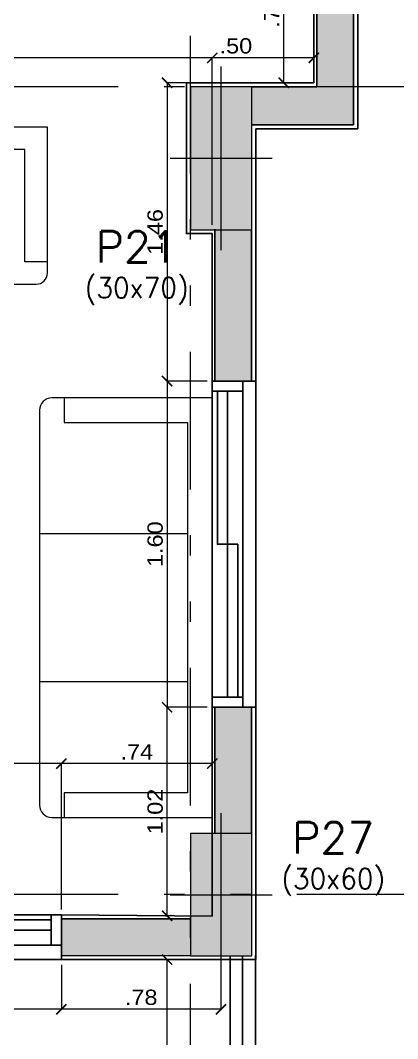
# Model space of a CAD drawing. Header units: metres. Extents: x 219 to 707, y -561 to -17.
# Drawn here: x 363.911 to 365.76, y -234.732 to -229.737 of the extents above; entities that cross this region are included whole.
import ezdxf
from ezdxf.enums import TextEntityAlignment as Align

# ---------------------------------------------------------------- set-up
doc = ezdxf.new("R2010")
doc.units = ezdxf.units.M
doc.linetypes.add('CYPE_RAYAPUNTOPUNTO', pattern=[0.45, 0.225, -0.075, 0, -0.075, 0, -0.075])
for name, color, linetype in [('A-Aberturas', 2, 'Continuous'), ('A-Balcon', 1, 'Continuous'), ('A-Muros', 4, 'Continuous'), ('A-Revoques', 1, 'Continuous'), ('Dr Ejes en bloque', 4, 'Continuous'), ('TCOTA', 1, 'Continuous')]:
    doc.layers.add(name, color=color, linetype=linetype)
for name, color, linetype, lineweight in [('A-Equipamiento', 251, 'Continuous', 5), ('COTAS_REPLANTEO', 7, 'CYPE_RAYAPUNTOPUNTO', 0), ('PILAR_DIM', 253, 'Continuous', 0), ('PILAR_EJES', 1, 'Continuous', 0), ('PILAR_HORMIGON', 5, 'Continuous', 20), ('PILAR_REF', 253, 'Continuous', 0)]:
    doc.layers.add(name, color=color, linetype=linetype, lineweight=lineweight)
doc.layers.add('M4-Muro Hueco 22', color=42, linetype='Continuous', transparency=0.5)
doc.styles.add('1-50', font='arial.ttf', dxfattribs={"width": 1.1, "height": 0.075})
doc.styles.add('CYPETXT', font='romans', dxfattribs={"height": 0.2})
doc.dimstyles.new('1-50', dxfattribs={"dimscale": 0, "dimtxt": 0.075, "dimasz": 0.05, "dimexe": 0, "dimexo": 0.025, "dimgap": 0.02, "dimtad": 1, "dimzin": 4, "dimdsep": 46, "dimtxsty": '1-50', "dimblk": 'ARCHTICK', "dimcen": 0.09, "dimclrd": 256, "dimclre": 8, "dimclrt": 2, "dimadec": 0, "dimazin": 3, "dimtfac": 1, "dimtofl": 0, "dimtmove": 2, "dimatfit": 3, "dimldrblk": 'OPEN90', "dimfxl": 1, "dimtolj": 1, "dimtzin": 0, "dimlwd": 18, "dimlwe": 18, "dimarcsym": 0})

# ---------------------------------------------------------------- blocks, each defined once
blk = doc.blocks.new('A$Cdcc540ea')
for points in [[(-0.15, -0.1), (0, -0.1), (0, -0.15), (-0.15, -0.15), (-0.15, -0.1)], [(-0.15, -1.65), (0, -1.65), (0, -1.7), (-0.15, -1.7), (-0.15, -1.65)]]:
    blk.add_lwpolyline(points)
at = {"color": 1}
blk.add_lwpolyline([(-0.15, -1.65), (0, -1.65), (0, -0.15), (-0.15, -0.15)], close=True, dxfattribs=at)
for points in [[(-0.075, -0.9), (-0.075, -0.15), (-0.125, -0.15), (-0.125, -0.9)], [(-0.025, -1.65), (-0.025, -0.9), (-0.075, -0.9), (-0.075, -1.65)]]:
    blk.add_lwpolyline(points, close=True)
blk = doc.blocks.new('Sillon3c')
for p, q in [((1.65, 0.7), (0.05, 0.7)), ((0.55, 0.7), (0.55, 0.1)), ((1.15, 0.7), (1.15, 0.1)), ((0, 0.65), (0, 0)), ((1.7, 0), (1.7, 0.65)), ((0.1, 0.6), (0, 0.6)), ((0.1, 0.1), (0.1, 0.6)), ((1.6, 0.6), (1.6, 0.1)), ((1.7, 0.6), (1.6, 0.6)), ((1.6, 0.1), (0.1, 0.1)), ((0, 0), (1.7, 0))]:
    blk.add_line(p, q)
for centre, start, end in [((0.05, 0.65), 90, 180), ((1.65, 0.65), 0, 90)]:
    blk.add_arc(centre, 0.05, start, end)
blk = doc.blocks.new('Sillon2c')
for p, q in [((1.35, 0.7), (0.05, 0.7)), ((0.7, 0.7), (0.7, 0.1)), ((0, 0.65), (0, 0)), ((1.4, 0), (1.4, 0.65)), ((0, 0.6), (0.1, 0.6)), ((0.1, 0.6), (0.1, 0.1)), ((1.3, 0.6), (1.4, 0.6)), ((1.3, 0.1), (1.3, 0.6)), ((0.1, 0.1), (1.3, 0.1)), ((0, 0), (1.4, 0))]:
    blk.add_line(p, q)
for centre, start, end in [((0.05, 0.65), 90, 180), ((1.35, 0.65), 0, 90)]:
    blk.add_arc(centre, 0.05, start, end)
blk = doc.blocks.new('_ArchTick')
at = {"color": 0, "linetype": 'ByBlock', "const_width": 0.15}
blk.add_lwpolyline([(-0.5, -0.5), (0.5, 0.5)], dxfattribs=at)
blk = doc.blocks.new('*D528')
at = {"layer": 'Defpoints', "color": 0, "transparency": 16777216}
for p in [(361.7895, -229.9212), (361.7895, -230.7659), (364.8517, -230.7659)]:
    blk.add_point(p, dxfattribs=at)
at = {"layer": 'TCOTA', "color": 8, "lineweight": 18, "transparency": 16777216}
for p, q in [((361.7895, -230.7409), (361.7895, -229.9212)), ((364.8517, -230.7409), (364.8517, -229.9212))]:
    blk.add_line(p, q, dxfattribs=at)
at = {"layer": 'TCOTA', "lineweight": 18, "transparency": 16777216}
blk.add_line((364.8517, -229.9212), (361.7895, -229.9212), dxfattribs=at)
at = {"layer": 'TCOTA', "lineweight": 18, "transparency": 16777216, "xscale": 0.05, "yscale": 0.05, "zscale": 0.05, "rotation": 180}
blk.add_blockref('_ArchTick', (361.7895, -229.9212), dxfattribs=at)
at = {"layer": 'TCOTA', "lineweight": 18, "transparency": 16777216, "xscale": 0.05, "yscale": 0.05, "zscale": 0.05}
blk.add_blockref('_ArchTick', (364.8517, -229.9212), dxfattribs=at)
at = {"layer": 'TCOTA', "color": 2, "transparency": 16777216, "insert": (363.3206, -229.8628), "char_height": 0.075, "attachment_point": 5, "style": '1-50'}
blk.add_mtext('\\A1;3.06', dxfattribs=at)
blk = doc.blocks.new('_Open90')
at = {"color": 0, "linetype": 'ByBlock', "lineweight": -2}
for p, q in [((0, 0), (-1, 0)), ((-0.5, 0.5), (0, 0)), ((0, 0), (-0.5, -0.5))]:
    blk.add_line(p, q, dxfattribs=at)
blk = doc.blocks.new('*D529')
at = {"layer": 'Defpoints', "color": 0, "transparency": 16777216}
for p in [(364.8517, -229.9212), (364.8517, -229.9481), (365.3498, -229.9481)]:
    blk.add_point(p, dxfattribs=at)
at = {"layer": 'TCOTA', "color": 8, "lineweight": 18, "transparency": 16777216}
for p, q in [((364.8517, -229.9231), (364.8517, -229.9212)), ((365.3498, -229.9231), (365.3498, -229.9212))]:
    blk.add_line(p, q, dxfattribs=at)
at = {"layer": 'TCOTA', "lineweight": 18, "transparency": 16777216}
blk.add_line((365.3498, -229.9212), (364.8517, -229.9212), dxfattribs=at)
at = {"layer": 'TCOTA', "lineweight": 18, "transparency": 16777216, "xscale": 0.05, "yscale": 0.05, "zscale": 0.05, "rotation": 180}
blk.add_blockref('_ArchTick', (364.8517, -229.9212), dxfattribs=at)
at = {"layer": 'TCOTA', "lineweight": 18, "transparency": 16777216, "xscale": 0.05, "yscale": 0.05, "zscale": 0.05}
blk.add_blockref('_ArchTick', (365.3498, -229.9212), dxfattribs=at)
at = {"layer": 'TCOTA', "color": 2, "transparency": 16777216, "insert": (364.9676, -229.8629), "char_height": 0.075, "attachment_point": 5, "style": '1-50'}
blk.add_mtext('\\A1;.50', dxfattribs=at)
blk = doc.blocks.new('*D530')
at = {"layer": 'Defpoints', "color": 0, "transparency": 16777216}
for p in [(365.2022, -229.3448), (365.2542, -229.3448), (365.2539, -230.0433)]:
    blk.add_point(p, dxfattribs=at)
at = {"layer": 'TCOTA', "color": 8, "lineweight": 18, "transparency": 16777216}
for p, q in [((365.2292, -229.3448), (365.2022, -229.3448)), ((365.2289, -230.0433), (365.2022, -230.0433))]:
    blk.add_line(p, q, dxfattribs=at)
at = {"layer": 'TCOTA', "lineweight": 18, "transparency": 16777216}
blk.add_line((365.2022, -230.0433), (365.2022, -229.3448), dxfattribs=at)
at = {"layer": 'TCOTA', "lineweight": 18, "transparency": 16777216, "xscale": 0.05, "yscale": 0.05, "zscale": 0.05}
for p, rotation in [((365.2022, -229.3448), 90), ((365.2022, -230.0433), 270)]:
    blk.add_blockref('_ArchTick', p, dxfattribs=dict(at, rotation=rotation))
at = {"layer": 'TCOTA', "color": 2, "transparency": 16777216, "insert": (365.1439, -229.694), "char_height": 0.075, "attachment_point": 5, "rotation": 90, "style": '1-50'}
blk.add_mtext('\\A1;.70', dxfattribs=at)
blk = doc.blocks.new('*D533')
at = {"layer": 'Defpoints', "color": 0, "transparency": 16777216}
for p in [(364.6303, -233.1067), (364.8517, -233.1067), (364.6479, -234.1295)]:
    blk.add_point(p, dxfattribs=at)
at = {"layer": 'TCOTA', "color": 8, "lineweight": 18, "transparency": 16777216}
for p, q in [((364.8267, -233.1067), (364.6303, -233.1067)), ((364.6229, -234.1295), (364.6303, -234.1295))]:
    blk.add_line(p, q, dxfattribs=at)
at = {"layer": 'TCOTA', "lineweight": 18, "transparency": 16777216}
blk.add_line((364.6303, -234.1295), (364.6303, -233.1067), dxfattribs=at)
at = {"layer": 'TCOTA', "lineweight": 18, "transparency": 16777216, "xscale": 0.05, "yscale": 0.05, "zscale": 0.05}
for p, rotation in [((364.6303, -233.1067), 90), ((364.6303, -234.1295), 270)]:
    blk.add_blockref('_ArchTick', p, dxfattribs=dict(at, rotation=rotation))
at = {"layer": 'TCOTA', "color": 2, "transparency": 16777216, "insert": (364.572, -233.6181), "char_height": 0.075, "attachment_point": 5, "rotation": 90, "style": '1-50'}
blk.add_mtext('\\A1;1.02', dxfattribs=at)
blk = doc.blocks.new('*D534')
at = {"layer": 'Defpoints', "color": 0, "transparency": 16777216}
for p in [(364.8517, -231.5067), (364.6303, -233.1067), (364.8517, -233.1067)]:
    blk.add_point(p, dxfattribs=at)
at = {"layer": 'TCOTA', "color": 8, "lineweight": 18, "transparency": 16777216}
for p, q in [((364.8267, -231.5067), (364.6303, -231.5067)), ((364.8267, -233.1067), (364.6303, -233.1067))]:
    blk.add_line(p, q, dxfattribs=at)
at = {"layer": 'TCOTA', "lineweight": 18, "transparency": 16777216}
blk.add_line((364.6303, -231.5067), (364.6303, -233.1067), dxfattribs=at)
at = {"layer": 'TCOTA', "lineweight": 18, "transparency": 16777216, "xscale": 0.05, "yscale": 0.05, "zscale": 0.05}
for p, rotation in [((364.6303, -231.5067), 90), ((364.6303, -233.1067), 270)]:
    blk.add_blockref('_ArchTick', p, dxfattribs=dict(at, rotation=rotation))
at = {"layer": 'TCOTA', "color": 2, "transparency": 16777216, "insert": (364.572, -232.3067), "char_height": 0.075, "attachment_point": 5, "rotation": 90, "style": '1-50'}
blk.add_mtext('\\A1;1.60', dxfattribs=at)
blk = doc.blocks.new('*D535')
at = {"layer": 'Defpoints', "color": 0, "transparency": 16777216}
for p in [(365.0446, -230.0433), (364.6303, -231.5067), (364.8517, -231.5067)]:
    blk.add_point(p, dxfattribs=at)
at = {"layer": 'TCOTA', "color": 8, "lineweight": 18, "transparency": 16777216}
for p, q in [((365.0196, -230.0433), (364.6303, -230.0433)), ((364.8267, -231.5067), (364.6303, -231.5067))]:
    blk.add_line(p, q, dxfattribs=at)
at = {"layer": 'TCOTA', "lineweight": 18, "transparency": 16777216}
blk.add_line((364.6303, -230.0433), (364.6303, -231.5067), dxfattribs=at)
at = {"layer": 'TCOTA', "lineweight": 18, "transparency": 16777216, "xscale": 0.05, "yscale": 0.05, "zscale": 0.05}
for p, rotation in [((364.6303, -230.0433), 90), ((364.6303, -231.5067), 270)]:
    blk.add_blockref('_ArchTick', p, dxfattribs=dict(at, rotation=rotation))
at = {"layer": 'TCOTA', "color": 2, "transparency": 16777216, "insert": (364.572, -230.775), "char_height": 0.075, "attachment_point": 5, "rotation": 90, "style": '1-50'}
blk.add_mtext('\\A1;1.46', dxfattribs=at)
blk = doc.blocks.new('*D609')
at = {"layer": 'Defpoints', "color": 0, "transparency": 16777216}
for p in [(362.5121, -233.3829), (362.5121, -234.1242), (364.1121, -234.1242)]:
    blk.add_point(p, dxfattribs=at)
at = {"layer": 'TCOTA', "color": 8, "lineweight": 18, "transparency": 16777216}
for p, q in [((362.5121, -234.0992), (362.5121, -233.3829)), ((364.1121, -234.0992), (364.1121, -233.3829))]:
    blk.add_line(p, q, dxfattribs=at)
at = {"layer": 'TCOTA', "lineweight": 18, "transparency": 16777216}
blk.add_line((364.1121, -233.3829), (362.5121, -233.3829), dxfattribs=at)
at = {"layer": 'TCOTA', "lineweight": 18, "transparency": 16777216, "xscale": 0.05, "yscale": 0.05, "zscale": 0.05, "rotation": 180}
blk.add_blockref('_ArchTick', (362.5121, -233.3829), dxfattribs=at)
at = {"layer": 'TCOTA', "lineweight": 18, "transparency": 16777216, "xscale": 0.05, "yscale": 0.05, "zscale": 0.05}
blk.add_blockref('_ArchTick', (364.1121, -233.3829), dxfattribs=at)
at = {"layer": 'TCOTA', "color": 2, "transparency": 16777216, "insert": (363.3121, -233.3246), "char_height": 0.075, "attachment_point": 5, "style": '1-50'}
blk.add_mtext('\\A1;1.60', dxfattribs=at)
blk = doc.blocks.new('*D610')
at = {"layer": 'Defpoints', "color": 0, "transparency": 16777216}
for p in [(364.1121, -233.3829), (364.1121, -234.1242), (364.8517, -234.1315)]:
    blk.add_point(p, dxfattribs=at)
at = {"layer": 'TCOTA', "color": 8, "lineweight": 18, "transparency": 16777216}
for p, q in [((364.1121, -234.0992), (364.1121, -233.3829)), ((364.8517, -234.1065), (364.8517, -233.3829))]:
    blk.add_line(p, q, dxfattribs=at)
at = {"layer": 'TCOTA', "lineweight": 18, "transparency": 16777216}
blk.add_line((364.8517, -233.3829), (364.1121, -233.3829), dxfattribs=at)
at = {"layer": 'TCOTA', "lineweight": 18, "transparency": 16777216, "xscale": 0.05, "yscale": 0.05, "zscale": 0.05, "rotation": 180}
blk.add_blockref('_ArchTick', (364.1121, -233.3829), dxfattribs=at)
at = {"layer": 'TCOTA', "lineweight": 18, "transparency": 16777216, "xscale": 0.05, "yscale": 0.05, "zscale": 0.05}
blk.add_blockref('_ArchTick', (364.8517, -233.3829), dxfattribs=at)
at = {"layer": 'TCOTA', "color": 2, "transparency": 16777216, "insert": (364.4819, -233.3254), "char_height": 0.075, "attachment_point": 5, "style": '1-50'}
blk.add_mtext('\\A1;.74', dxfattribs=at)
blk = doc.blocks.new('*D613')
at = {"layer": 'Defpoints', "color": 0, "transparency": 16777216}
for p in [(364.6302, -234.3442), (364.6302, -234.3442), (364.6302, -235.5248)]:
    blk.add_point(p, dxfattribs=at)
at = {"layer": 'TCOTA', "color": 8, "lineweight": 18, "transparency": 16777216}
for p, q in [((364.6552, -234.3442), (364.6302, -234.3442)), ((364.6552, -235.5248), (364.6302, -235.5248))]:
    blk.add_line(p, q, dxfattribs=at)
at = {"layer": 'TCOTA', "lineweight": 18, "transparency": 16777216}
blk.add_line((364.6302, -235.5248), (364.6302, -234.3442), dxfattribs=at)
at = {"layer": 'TCOTA', "lineweight": 18, "transparency": 16777216, "xscale": 0.05, "yscale": 0.05, "zscale": 0.05}
for p, rotation in [((364.6302, -234.3442), 90), ((364.6302, -235.5248), 270)]:
    blk.add_blockref('_ArchTick', p, dxfattribs=dict(at, rotation=rotation))
at = {"layer": 'TCOTA', "color": 2, "transparency": 16777216, "insert": (364.5719, -234.9345), "char_height": 0.075, "attachment_point": 5, "rotation": 90, "style": '1-50'}
blk.add_mtext('\\A1;1.18', dxfattribs=at)
blk = doc.blocks.new('*D615')
at = {"layer": 'Defpoints', "color": 0, "transparency": 16777216}
for p in [(362.5121, -234.3442), (364.1121, -234.3442), (362.5121, -234.588)]:
    blk.add_point(p, dxfattribs=at)
at = {"layer": 'TCOTA', "color": 8, "lineweight": 18, "transparency": 16777216}
for p, q in [((362.5121, -234.3692), (362.5121, -234.588)), ((364.1121, -234.3692), (364.1121, -234.588))]:
    blk.add_line(p, q, dxfattribs=at)
at = {"layer": 'TCOTA', "lineweight": 18, "transparency": 16777216}
blk.add_line((364.1121, -234.588), (362.5121, -234.588), dxfattribs=at)
at = {"layer": 'TCOTA', "lineweight": 18, "transparency": 16777216, "xscale": 0.05, "yscale": 0.05, "zscale": 0.05, "rotation": 180}
blk.add_blockref('_ArchTick', (362.5121, -234.588), dxfattribs=at)
at = {"layer": 'TCOTA', "lineweight": 18, "transparency": 16777216, "xscale": 0.05, "yscale": 0.05, "zscale": 0.05}
blk.add_blockref('_ArchTick', (364.1121, -234.588), dxfattribs=at)
at = {"layer": 'TCOTA', "color": 2, "transparency": 16777216, "insert": (363.5869, -234.5297), "char_height": 0.075, "attachment_point": 5, "style": '1-50'}
blk.add_mtext('\\A1;1.60', dxfattribs=at)
blk = doc.blocks.new('*D616')
at = {"layer": 'Defpoints', "color": 0, "transparency": 16777216}
for p in [(364.1121, -234.3442), (364.8945, -234.3442), (364.1121, -234.588)]:
    blk.add_point(p, dxfattribs=at)
at = {"layer": 'TCOTA', "color": 8, "lineweight": 18, "transparency": 16777216}
for p, q in [((364.1121, -234.3692), (364.1121, -234.588)), ((364.8945, -234.3692), (364.8945, -234.588))]:
    blk.add_line(p, q, dxfattribs=at)
at = {"layer": 'TCOTA', "lineweight": 18, "transparency": 16777216}
blk.add_line((364.8945, -234.588), (364.1121, -234.588), dxfattribs=at)
at = {"layer": 'TCOTA', "lineweight": 18, "transparency": 16777216, "xscale": 0.05, "yscale": 0.05, "zscale": 0.05, "rotation": 180}
blk.add_blockref('_ArchTick', (364.1121, -234.588), dxfattribs=at)
at = {"layer": 'TCOTA', "lineweight": 18, "transparency": 16777216, "xscale": 0.05, "yscale": 0.05, "zscale": 0.05}
blk.add_blockref('_ArchTick', (364.8945, -234.588), dxfattribs=at)
at = {"layer": 'TCOTA', "color": 2, "transparency": 16777216, "insert": (364.5033, -234.5297), "char_height": 0.075, "attachment_point": 5, "style": '1-50'}
blk.add_mtext('\\A1;.78', dxfattribs=at)
blk = doc.blocks.new('Ejes del pilar')
at = {"layer": 'PILAR_EJES'}
for p, q in [((0, -0.5), (0, 0.5)), ((-0.5, 0), (0.5, 0))]:
    blk.add_line(p, q, dxfattribs=at)
blk = doc.blocks.new('A$Ccec89f46')
at = {"transparency": 33554559}
h = blk.add_hatch(color=253, dxfattribs=at)
h.paths.add_polyline_path([(-17.7008, -9.9381), (-17.0008, -9.9381), (-17.0008, -9.6381), (-17.7008, -9.6381)])
h.paths.add_polyline_path([(-17.2011, -13.9003), (-16.9011, -13.9003), (-16.9011, -13.3003), (-17.2011, -13.3003)])
h.paths.add_polyline_path([(-12.0511, -13.9003), (-11.7511, -13.9003), (-11.7511, -13.3003), (-12.0511, -13.3003)])
h.paths.add_polyline_path([(-12.0508, -10.4381), (-11.7508, -10.4381), (-11.7508, -9.6381), (-12.0508, -9.6381)])
h.paths.add_polyline_path([(-6.8008, -10.3381), (-6.4508, -10.3381), (-6.4508, -9.6381), (-6.8008, -9.6381)])
h.paths.add_polyline_path([(-6.802, -13.9003), (-6.502, -13.9003), (-6.502, -13.3003), (-6.802, -13.3003)])
h.paths.add_polyline_path([(-3.7511, -13.9003), (-3.4511, -13.9003), (-3.4511, -13.2003), (-3.7511, -13.2003)])
h.paths.add_polyline_path([(-3.7508, -10.3381), (-3.4508, -10.3381), (-3.4508, -9.6381), (-3.7508, -9.6381)])
h.paths.add_polyline_path([(0.9002, -13.9003), (1.6002, -13.9003), (1.6002, -13.6003), (0.9002, -13.6003)])
h.paths.add_polyline_path([(6.3, -13.9003), (6.6, -13.9003), (6.6, -13.3003), (6.3, -13.3003)])
h.paths.add_polyline_path([(6.3, -10.3381), (6.6, -10.3381), (6.6, -9.6381), (6.3, -9.6381)])
h.paths.add_polyline_path([(6.2997, -3.5519), (6.5997, -3.5519), (6.5997, -2.8519), (6.2997, -2.8519)])
h.paths.add_polyline_path([(-0.3503, -4.0492), (-0.0503, -4.0492), (-0.0503, -3.3492), (-0.3503, -3.3492)])
h.paths.add_polyline_path([(-3.1503, -4.05), (-2.8503, -4.05), (-2.8503, -3.35), (-3.1503, -3.35)])
h.paths.add_polyline_path([(-7.3003, -3.6492), (-6.6003, -3.6492), (-6.6003, -3.3492), (-7.3003, -3.3492)])
h.paths.add_polyline_path([(-12.0503, -3.6492), (-11.3503, -3.6492), (-11.3503, -3.3492), (-12.0503, -3.3492)])
at = {"layer": 'PILAR_HORMIGON'}
for points in [[(6.3, -10.3381), (6.6, -10.3381), (6.6, -9.6381), (6.3, -9.6381), (6.3, -10.3381)], [(6.3, -10.3381), (6.6, -10.3381), (6.6, -9.6381), (6.3, -9.6381), (6.3, -10.3381)], [(6.3, -13.9003), (6.6, -13.9003), (6.6, -13.3003), (6.3, -13.3003), (6.3, -13.9003)], [(6.3, -13.9003), (6.6, -13.9003), (6.6, -13.3003), (6.3, -13.3003), (6.3, -13.9003)]]:
    blk.add_lwpolyline(points, close=True, dxfattribs=at)
at = {"layer": 'PILAR_EJES', "xscale": 0.5}
for p, yscale in [((6.45, -9.9881), 0.9000000000000001), ((6.45, -9.9881), 0.9000000000000001), ((6.45, -13.6003), 0.8), ((6.45, -13.6003), 0.8)]:
    blk.add_blockref('Ejes del pilar', p, dxfattribs=dict(at, yscale=yscale))
at = {"layer": 'PILAR_DIM', "lineweight": 0, "style": 'CYPETXT', "width": 0.882521}
for s, p, p2 in [('(30x70)', (5.7815, -10.6731), (6.29, -10.6731)), ('(30x70)', (5.7815, -10.6731), (6.29, -10.6731)), ('(30x60)', (6.7448, -13.5713), (7.2533, -13.5713)), ('(30x60)', (6.7448, -13.5713), (7.2533, -13.5713))]:
    blk.add_text(s, height=0.1, dxfattribs=at).set_placement(p, p2, align=Align.FIT)
at = {"layer": 'PILAR_REF', "style": 'CYPETXT'}
for s, width, p, p2 in [('P21', 1.060755, (5.8344, -10.499), (6.2371, -10.499)), ('P21', 1.060755, (5.8344, -10.499), (6.2371, -10.499)), ('P27', 0.951021, (6.7977, -13.3971), (7.2005, -13.3971)), ('P27', 0.951021, (6.7977, -13.3971), (7.2005, -13.3971))]:
    blk.add_text(s, height=0.15333, dxfattribs=dict(at, width=width)).set_placement(p, p2, align=Align.FIT)
blk = doc.blocks.new('DSADADASDAS')
at = {"layer": 'COTAS_REPLANTEO', "ltscale": 3}
for p, q in [((139.0277, 125.9327, -0.525), (139.0277, 146.4778, -0.525)), ((110.0984, 134.1088, -0.525), (141.6696, 134.1088, -0.525)), ((110.0984, 130.1466, -0.525), (141.6696, 130.1466, -0.525))]:
    blk.add_line(p, q, dxfattribs=at)

msp = doc.modelspace()

# ---------------------------------------------------------------- hatches: boundary and pattern name
at = {"layer": 'M4-Muro Hueco 22', "transparency": 33554687}
h = msp.add_hatch(color=256, dxfattribs=at)
h.dxf.hatch_style = 1
h.paths.add_polyline_path([(365.5449, -229.3448), (365.3649, -229.3448), (365.3645, -230.0618), (365.5448, -230.0618)])
h.paths.add_polyline_path([(365.5448, -230.0618), (365.3645, -230.0618), (365.3645, -230.0633), (365.0448, -230.0633), (365.0451, -230.2493), (365.5448, -230.2493)])
h = msp.add_hatch(color=256, dxfattribs=at)
h.dxf.hatch_style = 1
h.paths.add_polyline_path([(365.0448, -230.7633), (364.8648, -230.7633), (364.8648, -231.5067), (365.0017, -231.5067), (365.0448, -231.5067)])
h = msp.add_hatch(color=256, dxfattribs=at)
h.dxf.hatch_style = 1
h.paths.add_polyline_path([(365.0448, -233.1068), (364.8648, -233.1067), (364.8648, -233.7247), (365.0445, -233.7258)])
h = msp.add_hatch(color=256, dxfattribs=at)
h.dxf.hatch_style = 1
h.paths.add_polyline_path([(364.7445, -234.3258), (364.7445, -234.1442), (364.1121, -234.1442), (364.1121, -234.3242)])

# ---------------------------------------------------------------- linework, layer by layer
at = {"layer": 'A-Aberturas', "color": 252}
for p, q in [((365.0648, -233.1067), (365.0648, -231.5067)), ((362.5121, -234.3442), (364.1121, -234.3442))]:
    msp.add_line(p, q, dxfattribs=at)
at = {"layer": 'A-Balcon', "transparency": 33554687}
msp.add_lwpolyline([(365.0645, -234.3248), (365.0645, -235.6948), (361.3704, -235.6948), (361.3704, -234.3248)], dxfattribs=at)
at = {"layer": 'A-Balcon'}
for points in [[(361.4354, -234.3248), (361.4354, -235.6298), (364.9995, -235.6298), (364.9995, -234.3248)], [(361.4954, -234.3248), (361.4954, -235.5698), (364.9395, -235.5698), (364.9395, -234.3248)]]:
    msp.add_lwpolyline(points, dxfattribs=at)
at = {"layer": 'A-Muros', "transparency": 33554687}
for p, q in [((365.3649, -229.3448), (365.3645, -230.0633)), ((365.5448, -230.2493), (365.5449, -229.3448)), ((365.3645, -230.0633), (365.0448, -230.0633)), ((365.0448, -230.2493), (365.5448, -230.2493)), ((364.8648, -231.5067), (364.8648, -230.7621)), ((365.0448, -231.5067), (365.0448, -230.7633)), ((364.8648, -233.7258), (364.8648, -233.1067)), ((365.0445, -233.7258), (365.0448, -233.1067)), ((364.1121, -234.1442), (364.7445, -234.1442)), ((364.1121, -234.3242), (364.7445, -234.3258))]:
    msp.add_line(p, q, dxfattribs=at)
at = {"layer": 'A-Muros'}
for p, q in [((364.8648, -231.5067), (365.0448, -231.5067)), ((364.8648, -233.1067), (365.0448, -233.1068)), ((364.1121, -234.1442), (364.1121, -234.3242))]:
    msp.add_line(p, q, dxfattribs=at)
at = {"layer": 'A-Revoques', "transparency": 33554687}
for p, q in [((365.5649, -229.3448), (365.5648, -230.2693)), ((365.5648, -230.2693), (365.0648, -230.2693)), ((365.0648, -230.2693), (365.0648, -231.5067)), ((365.0648, -231.5067), (364.8517, -231.5067)), ((364.8517, -233.1067), (365.0648, -233.1067)), ((364.8517, -234.1315), (364.8517, -233.1067)), ((365.0648, -233.1067), (365.0648, -234.3442)), ((364.1121, -234.3442), (364.1121, -234.1242)), ((364.1121, -234.1242), (364.8517, -234.1315)), ((365.0648, -234.3442), (364.1121, -234.3442))]:
    msp.add_line(p, q, dxfattribs=at)
msp.add_lwpolyline([(365.3499, -229.3448), (365.3495, -230.0433), (364.7257, -230.0433), (364.7248, -230.7831), (364.8517, -230.7833), (364.8517, -231.5067)], dxfattribs=at)

# ---------------------------------------------------------------- block references
msp.add_blockref('A$Ccec89f46', (358.4456, -220.426))
at = {"layer": 'A-Aberturas', "transparency": 33554687}
msp.add_blockref('A$Cdcc540ea', (365.0017, -231.4067), dxfattribs=at)
at = {"layer": 'A-Aberturas', "transparency": 33554687, "rotation": 270}
msp.add_blockref('A$Cdcc540ea', (364.2121, -234.2742), dxfattribs=at)
at = {"layer": 'A-Equipamiento', "transparency": 33554687}
for name, p, xscale, yscale, zscale, rotation in [('Sillon2c', (364.0438, -230.2616), 1.099999999999994, 1.099999999999994, 1.099999999999994, 180), ('Sillon3c', (364.8517, -233.6465), 1.209999999999996, 1.209999999999996, 1.209999999999996, 90)]:
    msp.add_blockref(name, p, dxfattribs=dict(at, xscale=xscale, yscale=yscale, zscale=zscale, rotation=rotation))
at = {"layer": 'Dr Ejes en bloque'}
msp.add_blockref('DSADADASDAS', (225.7179, -364.1705, 0.525), dxfattribs=at)

# ---------------------------------------------------------------- dimensions: what is measured, and where the dimension line sits
at = {"layer": 'TCOTA'}
for base, p1, p2, picture, middle in [((365.2022, -229.3448), (365.2539, -230.0433), (365.2542, -229.3448), '*D530', (365.1439, -229.694)), ((364.6303, -231.5067), (365.0446, -230.0433), (364.8517, -231.5067), '*D535', (364.572, -230.775)), ((364.6303, -233.1067), (364.8517, -231.5067), (364.8517, -233.1067), '*D534', (364.572, -232.3067)), ((364.6303, -233.1067), (364.6479, -234.1295), (364.8517, -233.1067), '*D533', (364.572, -233.6181)), ((364.6302, -234.3442), (364.6302, -235.5248), (364.6302, -234.3442), '*D613', (364.5719, -234.9345))]:
    dim = msp.add_linear_dim(base=base, p1=p1, p2=p2, angle=90, dimstyle='1-50', override={"dimscale": 1}, dxfattribs=at)
    dim.commit()
    dim.dimension.update_dxf_attribs({"geometry": picture, "text_midpoint": middle})
for base, p1, p2, picture, middle in [((361.7895, -229.9212), (364.8517, -230.7659), (361.7895, -230.7659), '*D528', (363.3206, -229.8628)), ((362.5121, -233.3829), (364.1121, -234.1242), (362.5121, -234.1242), '*D609', (363.3121, -233.3246)), ((364.1121, -233.3829), (364.8517, -234.1315), (364.1121, -234.1242), '*D610', (364.4819, -233.3254)), ((364.1121, -234.588), (364.8945, -234.3442), (364.1121, -234.3442), '*D616', (364.5033, -234.5297))]:
    dim = msp.add_linear_dim(base=base, p1=p1, p2=p2, dimstyle='1-50', override={"dimscale": 1}, dxfattribs=at)
    dim.commit()
    dim.dimension.update_dxf_attribs({"geometry": picture, "text_midpoint": middle})
for base, p1, p2, picture, middle in [((364.8517, -229.9212), (365.3498, -229.9481), (364.8517, -229.9481), '*D529', (364.9676, -229.8629)), ((362.5121, -234.588), (364.1121, -234.3442), (362.5121, -234.3442), '*D615', (363.5869, -234.5297))]:
    dim = msp.add_linear_dim(base=base, p1=p1, p2=p2, dimstyle='1-50', override={"dimscale": 1}, dxfattribs=at)
    dim.commit()
    dim.dimension.update_dxf_attribs({"geometry": picture, "text_midpoint": middle, "dimtype": 160})

doc.saveas('drawing.dxf')
